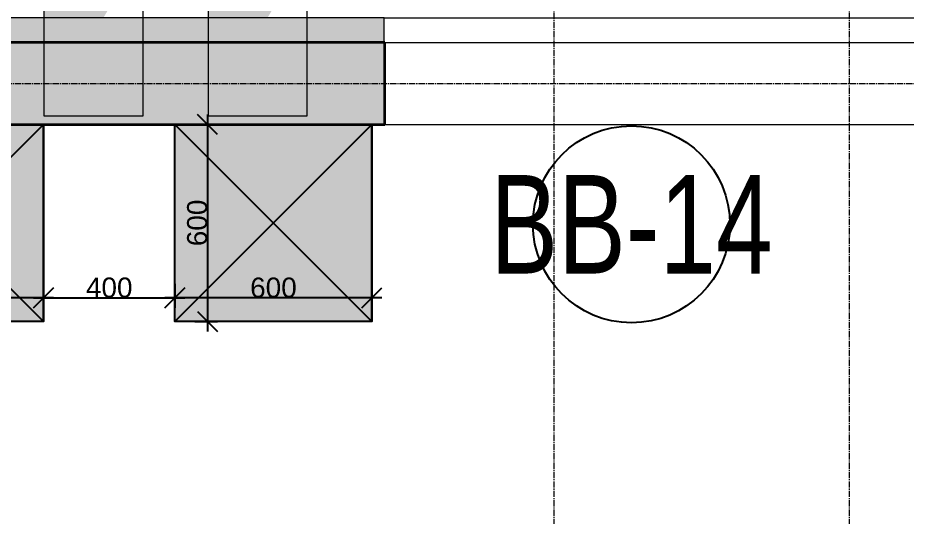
# Model space of a CAD drawing. Header units: millimetres. Extents: x -231292 to 573618, y -153144 to 564035.
# Drawn here: x 151095 to 153804, y 433880 to 435402 of the extents above; entities that cross this region are included whole.
import ezdxf
from ezdxf.enums import TextEntityAlignment as Align

# ---------------------------------------------------------------- set-up
doc = ezdxf.new("R2010")
doc.units = ezdxf.units.MM
doc.linetypes.add('CENTER2', pattern=[28.575, 19.05, -3.175, 3.175, -3.175])
doc.layers.get('0').update_dxf_attribs({"color": 250})
doc.layers.get('Defpoints').update_dxf_attribs({"color": 250})
doc.layers.add('_Оборудование СС', color=250, linetype='Continuous')
for name, color, linetype, lineweight in [('АР_Витраж марка', 250, 'Continuous', 9), ('АР_Отверстия', 250, 'Continuous', 9), ('АР_Проем', 250, 'Continuous', 0), ('АР_Стены ЖБ', 250, 'Continuous', 35), ('АР_Стены_дефшов', 250, 'Continuous', 0), ('АР_Штриховка', 250, 'Continuous', 0), ('РД_Оси_100', 250, 'Continuous', 0)]:
    doc.layers.add(name, color=color, linetype=linetype, lineweight=lineweight)
doc.styles.add('Arial0', font='arial.ttf')
doc.styles.add('Arial_09', font='ARIALN.TTF', dxfattribs={"width": 0.9})
doc.styles.add('ISOCPEUR_I_4', font='isocpeui.ttf', dxfattribs={"width": 0.9, "height": 350})
doc.dimstyles.new('ISOCPEUR_2_0_Черный_1', dxfattribs={"dimscale": 304.8, "dimtxt": 199.196235, "dimasz": 0.328084, "dimexe": 0.164042, "dimexo": 0.328084, "dimgap": 0, "dimtad": 1, "dimdec": 0, "dimrnd": 5, "dimzin": 0, "dimdsep": 46, "dimtxsty": 'ISOCPEUR_I_4', "dimblk1": 'OBLIQUE', "dimblk2": 'OBLIQUE', "dimsah": 1, "dimcen": 0.09, "dimdle": 0.328084, "dimazin": 0, "dimtfac": 1, "dimtdec": 4, "dimtix": 1, "dimtmove": 0, "dimatfit": 3, "dimfxl": 1, "dimtvp": 1, "dimtolj": 1, "dimtzin": 0, "dimarcsym": 2})

# ---------------------------------------------------------------- blocks, each defined once
blk = doc.blocks.new('otv_в_стене')
at = {"linetype": 'Continuous'}
blk.add_lwpolyline([(0, -1), (0, 0), (1, 0), (1, -1)], close=True, dxfattribs=at)
blk.add_solid([(0, -1), (0, 0), (0.5, -0.5), (1, 0)], dxfattribs=at)
blk = doc.blocks.new('СОШ_2200_АР_ОСИ_М100_28.05.24')
at = {"layer": 'РД_Оси_100', "linetype": 'CENTER2'}
for p, q in [((102300, -6155), (102300, 139938.679)), ((90799.446, 69000), (117755, 69000))]:
    blk.add_line(p, q, dxfattribs=at)
for points in [[(103200, -6155), (103200, 139938.679)], [(94200, 69000), (119410, 69000), (119910, 68850)]]:
    blk.add_lwpolyline(points, dxfattribs=at)
blk = doc.blocks.new('*U832')
at = {"ltscale": 100, "true_color": 0xffffff}
h = blk.add_hatch(color=7, dxfattribs=at)
h.paths.add_polyline_path([(-300, 300), (-300, -300), (0, 0)])
h.paths.add_polyline_path([(0, 0), (300, 300), (-300, 300)])
h.paths.add_polyline_path([(300, 300), (0, 0), (300, -300)])
h.paths.add_polyline_path([(300, -300), (0, 0), (-300, -300)])
at = {"ltscale": 100}
blk.add_lwpolyline([(-300, 300), (300, 300), (300, -300), (-300, -300), (-300, 300), (300, -300), (300, 300), (-300, -300)], dxfattribs=at)
blk = doc.blocks.new('_Oblique')
at = {"color": 0, "linetype": 'ByBlock', "lineweight": -2}
blk.add_line((-0.5, -0.5), (0.5, 0.5), dxfattribs=at)
blk = doc.blocks.new('*D834')
at = {"layer": '_Оборудование СС', "color": 0, "lineweight": -2, "transparency": 16777216}
for p, q in [((-230983.8, 47460.6), (-230983.8, 47358.7)), ((-230953.3, 47389.2), (-231614.3, 47389.2)), ((-231583.8, 47359.7), (-231583.8, 47358.7))]:
    blk.add_line(p, q, dxfattribs=at)
at = {"layer": 'Defpoints', "color": 0, "transparency": 16777216}
for p in [(-230983.8, 47521.5), (-231583.8, 47420.6), (-231583.8, 47389.2)]:
    blk.add_point(p, dxfattribs=at)
at = {"layer": '_Оборудование СС', "color": 0, "lineweight": -2, "transparency": 16777216, "xscale": 60.96000000000001, "yscale": 60.96000000000001, "zscale": 60.96000000000001, "rotation": 180}
blk.add_blockref('_Oblique', (-231583.8, 47389.2), dxfattribs=at)
at = {"layer": '_Оборудование СС', "color": 0, "lineweight": -2, "transparency": 16777216, "xscale": 60.96000000000001, "yscale": 60.96000000000001, "zscale": 60.96000000000001}
blk.add_blockref('_Oblique', (-230983.8, 47389.2), dxfattribs=at)
at = {"layer": '_Оборудование СС', "color": 0, "transparency": 16777216, "insert": (-231283.8, 47420.3), "char_height": 60.96, "attachment_point": 5, "style": 'Arial0'}
blk.add_mtext('\\A1;600', dxfattribs=at)
blk = doc.blocks.new('*D835')
at = {"layer": '_Оборудование СС', "color": 0, "lineweight": -2, "transparency": 16777216}
for p, q in [((-231484.8, 47948.3), (-231484.8, 47287.4)), ((-231479.7, 47917.8), (-231454.4, 47917.8)), ((-231522.8, 47317.8), (-231454.4, 47317.8))]:
    blk.add_line(p, q, dxfattribs=at)
at = {"layer": 'Defpoints', "color": 0, "transparency": 16777216}
for p in [(-231540.7, 47917.8), (-231583.8, 47317.8), (-231484.8, 47317.8)]:
    blk.add_point(p, dxfattribs=at)
at = {"layer": '_Оборудование СС', "color": 0, "lineweight": -2, "transparency": 16777216, "xscale": 60.96000000000001, "yscale": 60.96000000000001, "zscale": 60.96000000000001}
for p, rotation in [((-231484.8, 47917.8), 90), ((-231484.8, 47317.8), 270)]:
    blk.add_blockref('_Oblique', p, dxfattribs=dict(at, rotation=rotation))
at = {"layer": '_Оборудование СС', "color": 0, "transparency": 16777216, "insert": (-231516, 47617.8), "char_height": 60.96, "attachment_point": 5, "rotation": 90, "style": 'Arial0'}
blk.add_mtext('\\A1;600', dxfattribs=at)
blk = doc.blocks.new('*D1098')
at = {"layer": '_Оборудование СС', "color": 0, "lineweight": -2, "transparency": 16777216}
for p, q in [((151173.3, 434618.5), (151173.3, 434517.7)), ((151573.8, 434591.1), (151573.8, 434517.7)), ((151142.8, 434548.1), (151604.2, 434548.1))]:
    blk.add_line(p, q, dxfattribs=at)
at = {"layer": 'Defpoints', "color": 0, "transparency": 16777216}
for p in [(151173.3, 434679.5), (151573.8, 434652), (151573.8, 434548.1)]:
    blk.add_point(p, dxfattribs=at)
at = {"layer": '_Оборудование СС', "color": 0, "lineweight": -2, "transparency": 16777216, "xscale": 60.96000000000001, "yscale": 60.96000000000001, "zscale": 60.96000000000001, "rotation": 180}
blk.add_blockref('_Oblique', (151173.3, 434548.1), dxfattribs=at)
at = {"layer": '_Оборудование СС', "color": 0, "lineweight": -2, "transparency": 16777216, "xscale": 60.96000000000001, "yscale": 60.96000000000001, "zscale": 60.96000000000001}
blk.add_blockref('_Oblique', (151573.8, 434548.1), dxfattribs=at)
at = {"layer": '_Оборудование СС', "color": 0, "transparency": 16777216, "insert": (151373.5, 434579.3), "char_height": 60.96, "attachment_point": 5, "style": 'Arial0'}
blk.add_mtext('\\A1;400', dxfattribs=at)
blk = doc.blocks.new('МаркаВитража1')
at = {"layer": 'Defpoints'}
blk.add_circle((0, 0), 3, dxfattribs=at)
at = {"color": 0, "linetype": 'ByBlock', "lineweight": -2, "style": 'Arial_09', "width": 0.9}
blk.add_attdef('АР-ОКНО:НАИМЕНОВАНИЕ', text='', height=3, dxfattribs=at).set_placement((0, 0), align=Align.MIDDLE)
blk = doc.blocks.new('0589ш')
at = {"layer": '_Оборудование СС', "color": 5}
blk.add_blockref('*U832', (-231283.8, 47617.8), dxfattribs=at)
dim = blk.add_linear_dim(base=(-231484.8, 47317.8), p1=(-231540.7, 47917.8), p2=(-231583.8, 47317.8), angle=90, dimstyle='ISOCPEUR_2_0_Черный_1', override={"dimtxt": 0.2, "dimasz": 0.2, "dimexe": 0.1, "dimexo": 0.2, "dimpost": '<>', "dimtxsty": 'Arial0', "dimdle": 0.1, "dimfxl": 6000}, dxfattribs=at)
dim.commit()
dim.dimension.update_dxf_attribs({"geometry": '*D835', "text_midpoint": (-231516, 47617.8)})
dim = blk.add_linear_dim(base=(-231583.8, 47389.2), p1=(-230983.8, 47521.5), p2=(-231583.8, 47420.6), dimstyle='ISOCPEUR_2_0_Черный_1', override={"dimtxt": 0.2, "dimasz": 0.2, "dimexe": 0.1, "dimexo": 0.2, "dimpost": '<>', "dimtxsty": 'Arial0', "dimdle": 0.1, "dimfxl": 6000}, dxfattribs=at)
dim.commit()
dim.dimension.update_dxf_attribs({"geometry": '*D834', "text_midpoint": (-231283.8, 47420.3)})

msp = doc.modelspace()

# ---------------------------------------------------------------- hatches: boundary and pattern name
at = {"layer": 'АР_Штриховка', "linetype": 'Continuous', "lineweight": 0}
h = msp.add_hatch(dxfattribs=at)
h.set_pattern_fill('HONEY', color=256, scale=10, style=0)
h.set_pattern_definition([(360, (50428.768, 366201.753), (47.625, 27.4963064), [31.75, -63.5]), (120, (50428.768, 366201.753), (-47.625, 27.4963066), [31.75, -63.5]), (60, (50428.768, 366201.753), (1e-07, 54.992613), [-63.5, 31.75])])
h.paths.add_polyline_path([(149228.768, 435401.715), (149303.768, 435326.677), (152210.942, 435326.691), (152210.942, 435401.729)], flags=0)
h.paths.add_polyline_path([(154210.942, 435401.738), (154210.942, 435326.701), (165128.768, 435326.753), (165128.767, 435401.79)], flags=0)
at = {"layer": 'АР_Штриховка', "linetype": 'Continuous', "lineweight": 5}
h = msp.add_hatch(dxfattribs=at)
h.set_pattern_fill('ANSI35', color=256, scale=25, style=0)
h.set_pattern_definition([(45, (50428.77, 366201.75), (-112.2532, 112.2532), []), (45, (50541.02, 366201.75), (-112.2532, 112.2532), [198.4375, -39.6875, 0, -39.6875])])
h.paths.add_polyline_path([(149303.768, 435326.753), (149553.768, 435076.753), (152212.941, 435076.753), (152212.941, 435326.753)], flags=0)
h.paths.add_polyline_path([(154212.941, 435326.753), (154212.941, 435076.753), (165128.781, 435076.753), (165128.781, 435326.753)], flags=0)

# ---------------------------------------------------------------- linework, layer by layer
at = {"layer": 'АР_Проем', "linetype": 'Continuous', "lineweight": 0}
for p, q in [((152212.941, 435326.753), (154212.941, 435326.753)), ((152212.941, 435076.753), (154212.941, 435076.753))]:
    msp.add_line(p, q, dxfattribs=at)
at = {"layer": 'АР_Стены ЖБ', "linetype": 'Continuous', "lineweight": 35}
for p, q in [((152212.941, 435326.753), (149303.768, 435326.753)), ((152212.941, 435076.753), (152212.941, 435326.753)), ((149553.768, 435076.753), (152212.941, 435076.753))]:
    msp.add_line(p, q, dxfattribs=at)
at = {"layer": 'АР_Стены_дефшов', "linetype": 'Continuous', "lineweight": 0}
for p, q in [((152210.942, 435401.729), (149228.768, 435401.715)), ((152210.942, 435401.729), (154210.942, 435401.738)), ((152210.942, 435326.691), (152210.942, 435401.729)), ((149303.768, 435326.677), (152210.942, 435326.691)), ((152210.942, 435326.691), (154210.942, 435326.701))]:
    msp.add_line(p, q, dxfattribs=at)

# ---------------------------------------------------------------- block references
at = {"layer": '_Оборудование СС'}
for p in [(382157.043, 387158.922), (383157.543, 387158.922)]:
    msp.add_blockref('0589ш', p, dxfattribs=at)
at = {"layer": 'АР_Витраж марка', "linetype": 'Continuous', "lineweight": 9, "xscale": 100, "yscale": 100, "zscale": 100}
msp.add_blockref('МаркаВитража1', (152964.287, 434772.496), dxfattribs=at).add_auto_attribs({'АР-ОКНО:НАИМЕНОВАНИЕ': 'ВВ-14'})
at = {"layer": 'АР_Отверстия', "xscale": 300, "yscale": 500}
for p in [(151175.623, 435601.753), (151675.623, 435601.753)]:
    msp.add_blockref('otv_в_стене', p, dxfattribs=at)
at = {"layer": 'РД_Оси_100'}
msp.add_blockref('СОШ_2200_АР_ОСИ_М100_28.05.24', (50428.768, 366201.753), dxfattribs=at)

# ---------------------------------------------------------------- dimensions: what is measured, and where the dimension line sits
at = {"layer": '_Оборудование СС'}
dim = msp.add_linear_dim(base=(151573.767659281, 434548.139168108), p1=(151173.267659281, 434679.501220792), p2=(151573.767659281, 434652.022870084), dimstyle='ISOCPEUR_2_0_Черный_1', override={"dimtxt": 0.2, "dimasz": 0.2, "dimexe": 0.1, "dimexo": 0.2, "dimpost": '<>', "dimtxsty": 'Arial0', "dimdle": 0.1, "dimfxl": 6000}, dxfattribs=at)
dim.commit()
dim.dimension.update_dxf_attribs({"geometry": '*D1098', "text_midpoint": (151373.517659281, 434579.26369744)})

doc.saveas('drawing.dxf')
